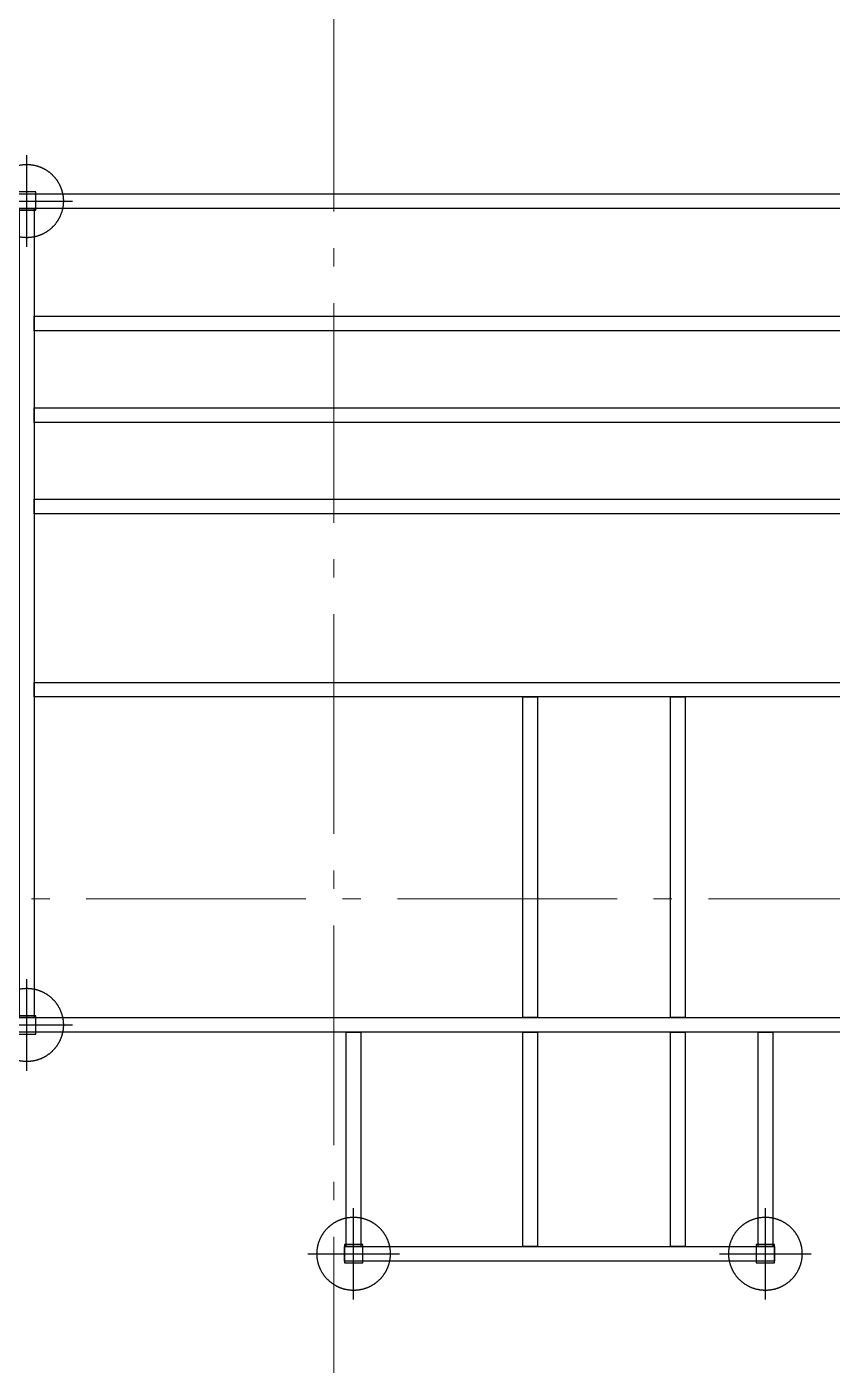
# Model space of a CAD drawing. Header units: millimetres. Extents: x -187347 to 135007, y -6415 to 292048.
# Drawn here: x -52617 to -48216, y 83507 to 90818 of the extents above; entities that cross this region are included whole.
import ezdxf

# ---------------------------------------------------------------- set-up
doc = ezdxf.new("R2010")
doc.units = ezdxf.units.MM
doc.header["$LTSCALE"] = 100
doc.linetypes.add('HIDDEN', pattern=[9.525, 6.35, -3.175])
doc.linetypes.add('Z_LINE-CNTR', pattern=[17, 12, -2, 1, -2])
doc.layers.get('0').update_dxf_attribs({"lineweight": 18})
doc.layers.add('S-GRID', color=7, linetype='Continuous', lineweight=5)
doc.layers.add('STEEL', color=5, linetype='Continuous')

# ---------------------------------------------------------------- blocks, each defined once
blk = doc.blocks.new('chilling_column100')
at = {"color": 4, "linetype": 'HIDDEN', "ltscale": 20}
for p, q in [((0, -250), (0, 250)), ((-250, 0), (250, 0))]:
    blk.add_line(p, q, dxfattribs=at)
at = {"color": 1, "linetype": 'Continuous', "ltscale": 20}
for p, q in [((50, 50), (-50, 50)), ((-50, 50), (-50, -50)), ((50, -50), (50, 50)), ((-50, -50), (50, -50))]:
    blk.add_line(p, q, dxfattribs=at)
at = {"color": 4, "linetype": 'HIDDEN', "ltscale": 20}
blk.add_circle((0, 0), 200, dxfattribs=at)
blk = doc.blocks.new('steel weighing')
at = {"layer": 'STEEL', "color": 7, "linetype": 'ByBlock', "ltscale": 20, "elevation": 1.7}
for points in [[(848791.8, 776351.5), (876631.8, 776351.5), (876631.8, 776271.5), (848791.8, 776271.5)], [(865051.8, 776271.5), (865131.8, 776271.5), (865131.8, 771851.5), (865051.8, 771851.5)], [(865131.8, 775682.7), (870301.8, 775682.7), (870301.8, 775602.7), (865131.8, 775602.7)], [(865131.8, 775182.7), (870301.8, 775182.7), (870301.8, 775102.7), (865131.8, 775102.7)], [(865131.8, 774682.8), (870301.8, 774682.8), (870301.8, 774602.8), (865131.8, 774602.8)], [(865131.8, 773682.8), (870301.8, 773682.8), (870301.8, 773602.8), (865131.8, 773602.8)], [(848791.8, 771851.5), (876631.8, 771851.5), (876631.8, 771771.5), (848791.8, 771771.5)]]:
    blk.add_lwpolyline(points, close=True, dxfattribs=at)
at = {"layer": 'STEEL', "color": 1, "linetype": 'ByBlock', "ltscale": 20, "elevation": 1.7}
for points in [[(867801.7, 773602.8), (867881.7, 773602.8), (867881.7, 771851.5), (867801.7, 771851.5)], [(868609.7, 773602.8), (868689.7, 773602.8), (868689.7, 771851.5), (868609.7, 771851.5)], [(867801.7, 771771.5), (867881.7, 771771.5), (867881.7, 770601.5), (867801.7, 770601.5)], [(868609.7, 771771.5), (868689.7, 771771.5), (868689.7, 770601.5), (868609.7, 770601.5)]]:
    blk.add_lwpolyline(points, close=True, dxfattribs=at)
at = {"layer": 'STEEL', "color": 7, "linetype": 'ByBlock', "ltscale": 20}
for points in [[(866837.8, 771771.5), (866917.8, 771771.5), (866917.8, 770601.5), (866837.8, 770601.5)], [(869087.8, 771771.5), (869167.8, 771771.5), (869167.8, 770601.5), (869087.8, 770601.5)], [(866827.8, 770601.5), (869177.8, 770601.5), (869177.8, 770521.5), (866827.8, 770521.5)]]:
    blk.add_lwpolyline(points, close=True, dxfattribs=at)
for p in [(865091.8, 776311.5), (865091.8, 771811.5), (866877.8, 770561.5), (869127.8, 770561.5)]:
    blk.add_blockref('chilling_column100', p, dxfattribs=at)

msp = doc.modelspace()

# ---------------------------------------------------------------- linework, layer by layer
at = {"layer": 'S-GRID', "color": 152, "linetype": 'Z_LINE-CNTR'}
for p, q in [((-50939.9, 111408.8), (-50939.9, -6038.2)), ((-89691.4, 86055), (-18064, 86055))]:
    msp.add_line(p, q, dxfattribs=at)

# ---------------------------------------------------------------- block references
at = {"layer": 'STEEL', "color": 6, "linetype": 'ByBlock'}
msp.add_blockref('steel weighing', (-917708.7, -686445.9, -1.7), dxfattribs=at)

doc.saveas('drawing.dxf')
